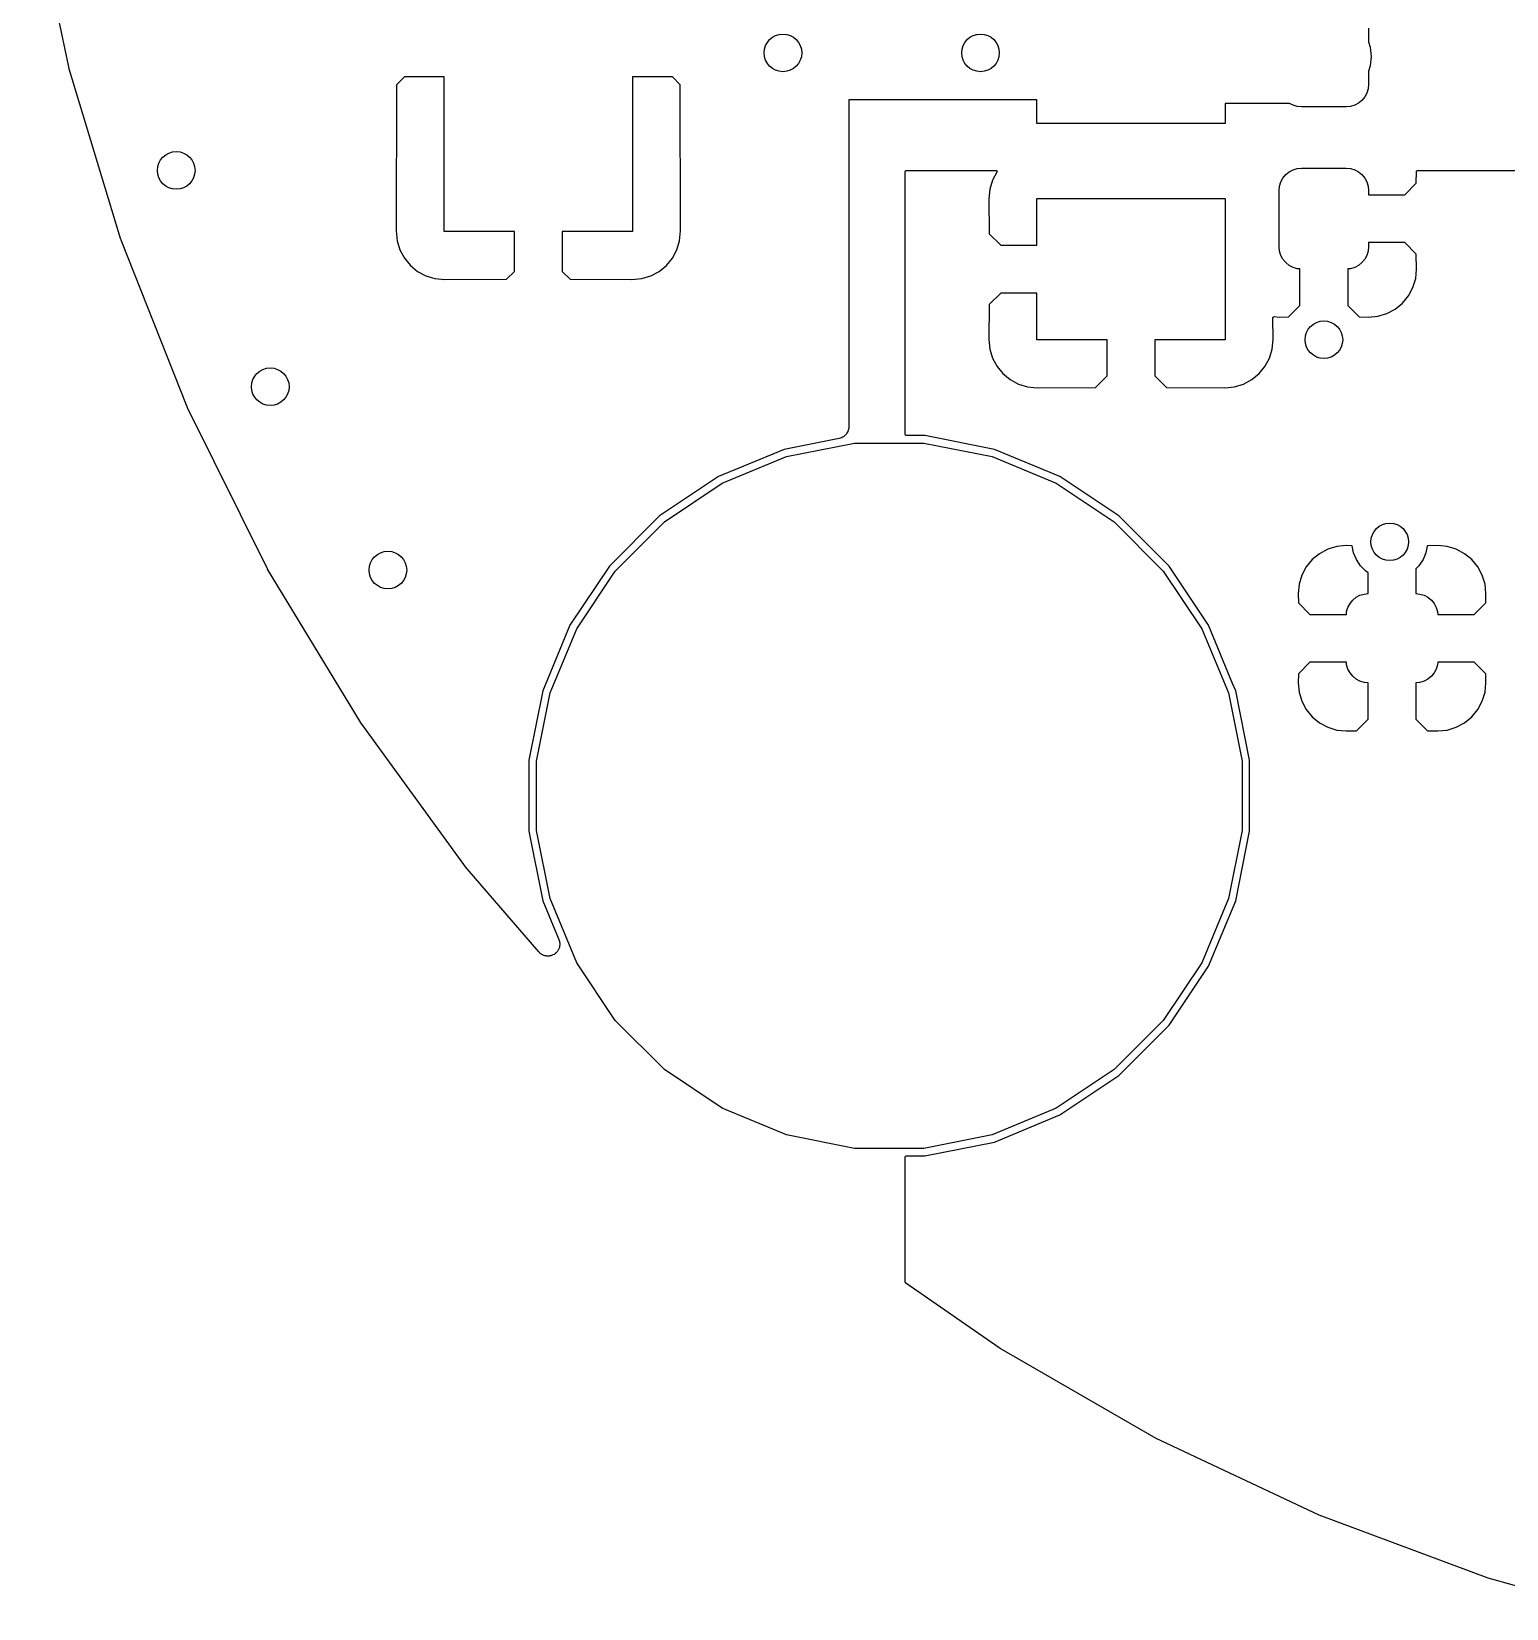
# Model space of a CAD drawing. Extents: x 115.8 to 161.5, y -138.1 to -92.5.
# Drawn here: x 116.11 to 131.79, y -137.34 to -120.57 of the extents above; entities that cross this region are included whole.
import ezdxf

# ---------------------------------------------------------------- set-up
doc = ezdxf.new("R2010")
doc.units = 0
doc.layers.add('BLACK', color=7, linetype='CONTINUOUS')

msp = doc.modelspace()

# ---------------------------------------------------------------- linework, layer by layer
at = {"layer": 'BLACK', "linetype": 'CONTINUOUS'}
for p, q in [((116.508, -120.948), (116.112, -119.085)), ((130.325, -120.537), (130.325, -120.681)), ((130.325, -120.681), (130.343, -120.739)), ((130.343, -120.739), (130.352, -120.837)), ((130.352, -120.837), (130.343, -120.936)), ((116.509, -120.953), (116.508, -120.948)), ((116.51, -120.957), (116.509, -120.953)), ((116.51, -120.959), (116.51, -120.957)), ((117.047, -122.737), (116.51, -120.959)), ((120.076, -121.054), (119.992, -121.138)), ((120.5, -121.054), (120.076, -121.054)), ((120.5, -122.7), (120.5, -121.054)), ((122.5, -121.054), (122.5, -122.7)), ((122.924, -121.054), (122.5, -121.054)), ((123.008, -121.138), (122.924, -121.054)), ((130.343, -120.936), (130.325, -120.994)), ((130.325, -120.994), (130.325, -121.137)), ((119.992, -121.138), (119.989, -122.694)), ((123.011, -122.694), (123.008, -121.138)), ((130.307, -121.228), (130.285, -121.269)), ((130.32, -121.184), (130.307, -121.228)), ((130.325, -121.137), (130.32, -121.184)), ((126.8, -121.3), (124.8, -121.3)), ((124.8, -121.3), (124.8, -124.776)), ((126.8, -121.55), (126.8, -121.3)), ((129.485, -121.337), (128.8, -121.337)), ((128.8, -121.337), (128.8, -121.55)), ((129.522, -121.357), (129.485, -121.337)), ((129.566, -121.37), (129.522, -121.357)), ((129.612, -121.375), (129.566, -121.37)), ((130.088, -121.375), (129.612, -121.375)), ((130.134, -121.37), (130.088, -121.375)), ((130.178, -121.357), (130.134, -121.37)), ((130.219, -121.335), (130.178, -121.357)), ((130.255, -121.305), (130.219, -121.335)), ((130.285, -121.269), (130.255, -121.305)), ((128.8, -121.55), (126.8, -121.55)), ((125.4, -122.06), (125.401, -122.059)), ((125.4, -122.061), (125.4, -122.06)), ((125.4, -122.06), (125.4, -122.06)), ((125.4, -122.06), (125.4, -122.06)), ((125.4, -122.063), (125.4, -122.061)), ((125.4, -124.857), (125.4, -122.063)), ((125.4, -122.063), (125.4, -122.063)), ((125.4, -122.063), (125.4, -122.063)), ((125.401, -122.058), (125.402, -122.057)), ((125.401, -122.059), (125.401, -122.058)), ((125.401, -122.058), (125.401, -122.058)), ((125.401, -122.058), (125.401, -122.058)), ((125.402, -122.056), (125.403, -122.055)), ((125.402, -122.057), (125.402, -122.056)), ((125.402, -122.056), (125.402, -122.056)), ((125.402, -122.056), (125.402, -122.056)), ((125.403, -122.055), (125.404, -122.054)), ((125.404, -122.054), (125.405, -122.053)), ((125.404, -122.054), (125.404, -122.054)), ((125.404, -122.054), (125.404, -122.054)), ((125.405, -122.053), (125.406, -122.052)), ((125.406, -122.052), (125.406, -122.052)), ((125.406, -122.052), (125.406, -122.052)), ((125.406, -122.052), (125.407, -122.052)), ((125.407, -122.052), (125.408, -122.051)), ((125.408, -122.051), (125.408, -122.051)), ((125.408, -122.051), (125.408, -122.051)), ((125.408, -122.051), (125.409, -122.051)), ((125.409, -122.051), (125.41, -122.05)), ((125.41, -122.05), (125.41, -122.05)), ((125.41, -122.05), (125.41, -122.05)), ((125.41, -122.05), (125.412, -122.05)), ((125.412, -122.05), (125.413, -122.05)), ((125.413, -122.05), (126.363, -122.05)), ((126.374, -122.069), (126.328, -122.155)), ((126.363, -122.05), (126.363, -122.05)), ((126.363, -122.05), (126.364, -122.05)), ((126.364, -122.05), (126.365, -122.05)), ((126.365, -122.05), (126.365, -122.05)), ((126.365, -122.05), (126.366, -122.05)), ((126.366, -122.05), (126.366, -122.05)), ((126.366, -122.05), (126.367, -122.051)), ((126.367, -122.051), (126.368, -122.051)), ((126.368, -122.051), (126.368, -122.051)), ((126.368, -122.051), (126.369, -122.051)), ((126.369, -122.051), (126.369, -122.052)), ((126.369, -122.052), (126.37, -122.052)), ((126.37, -122.052), (126.37, -122.052)), ((126.37, -122.052), (126.371, -122.053)), ((126.371, -122.053), (126.371, -122.053)), ((126.371, -122.053), (126.372, -122.053)), ((126.372, -122.053), (126.372, -122.054)), ((126.372, -122.054), (126.373, -122.054)), ((126.373, -122.054), (126.373, -122.055)), ((126.373, -122.055), (126.373, -122.055)), ((126.373, -122.055), (126.374, -122.056)), ((126.374, -122.056), (126.374, -122.056)), ((126.374, -122.056), (126.374, -122.057)), ((126.374, -122.057), (126.375, -122.057)), ((126.375, -122.068), (126.374, -122.069)), ((126.375, -122.057), (126.375, -122.058)), ((126.375, -122.058), (126.375, -122.059)), ((126.375, -122.059), (126.375, -122.059)), ((126.375, -122.059), (126.375, -122.06)), ((126.375, -122.06), (126.376, -122.06)), ((126.376, -122.065), (126.375, -122.066)), ((126.375, -122.066), (126.375, -122.066)), ((126.375, -122.066), (126.375, -122.067)), ((126.375, -122.067), (126.375, -122.068)), ((126.375, -122.068), (126.375, -122.068)), ((126.376, -122.06), (126.376, -122.061)), ((126.376, -122.061), (126.376, -122.061)), ((126.376, -122.061), (126.376, -122.062)), ((126.376, -122.062), (126.376, -122.063)), ((126.376, -122.063), (126.376, -122.063)), ((126.376, -122.063), (126.376, -122.064)), ((126.376, -122.064), (126.376, -122.065)), ((126.376, -122.065), (126.376, -122.065)), ((129.445, -122.095), (129.481, -122.065)), ((129.481, -122.065), (129.522, -122.043)), ((129.522, -122.043), (129.566, -122.03)), ((129.566, -122.03), (129.612, -122.025)), ((129.612, -122.025), (130.088, -122.025)), ((130.088, -122.025), (130.134, -122.03)), ((130.134, -122.03), (130.178, -122.043)), ((130.178, -122.043), (130.219, -122.065)), ((130.219, -122.065), (130.255, -122.095)), ((130.833, -122.186), (130.835, -122.063)), ((130.835, -122.06), (130.836, -122.059)), ((130.835, -122.061), (130.835, -122.06)), ((130.835, -122.06), (130.835, -122.06)), ((130.835, -122.06), (130.835, -122.06)), ((130.835, -122.062), (130.835, -122.061)), ((130.835, -122.063), (130.835, -122.062)), ((130.836, -122.058), (130.837, -122.057)), ((130.836, -122.059), (130.836, -122.058)), ((130.836, -122.058), (130.836, -122.058)), ((130.836, -122.058), (130.836, -122.058)), ((130.837, -122.056), (130.837, -122.055)), ((130.837, -122.055), (130.837, -122.055)), ((130.837, -122.055), (130.838, -122.055)), ((130.837, -122.057), (130.837, -122.056)), ((130.838, -122.055), (130.839, -122.054)), ((130.839, -122.054), (130.839, -122.053)), ((130.839, -122.053), (130.84, -122.053)), ((130.839, -122.054), (130.839, -122.054)), ((130.84, -122.053), (130.841, -122.052)), ((130.841, -122.052), (130.842, -122.051)), ((130.841, -122.052), (130.841, -122.052)), ((130.841, -122.052), (130.841, -122.052)), ((130.842, -122.051), (130.843, -122.051)), ((130.843, -122.051), (130.843, -122.051)), ((130.843, -122.051), (130.843, -122.051)), ((130.843, -122.051), (130.844, -122.051)), ((130.844, -122.051), (130.845, -122.05)), ((130.845, -122.05), (130.845, -122.05)), ((130.845, -122.05), (130.845, -122.05)), ((130.845, -122.05), (130.847, -122.05)), ((130.847, -122.05), (130.848, -122.05)), ((130.848, -122.05), (132.582, -122.05)), ((126.299, -122.25), (126.289, -122.351)), ((126.328, -122.155), (126.299, -122.25)), ((129.375, -122.262), (129.38, -122.216)), ((129.38, -122.216), (129.393, -122.172)), ((129.393, -122.172), (129.415, -122.131)), ((129.415, -122.131), (129.445, -122.095)), ((130.255, -122.095), (130.285, -122.131)), ((130.285, -122.131), (130.307, -122.172)), ((130.307, -122.172), (130.32, -122.216)), ((130.32, -122.216), (130.325, -122.262)), ((130.71, -122.308), (130.833, -122.186)), ((126.289, -122.351), (126.292, -122.723)), ((126.8, -122.846), (126.8, -122.35)), ((126.8, -122.35), (128.8, -122.35)), ((128.8, -122.35), (128.8, -123.85)), ((129.375, -122.862), (129.375, -122.262)), ((130.325, -122.262), (130.325, -122.308)), ((130.325, -122.308), (130.71, -122.308)), ((117.061, -122.783), (117.047, -122.737)), ((119.989, -122.694), (119.999, -122.8)), ((121.246, -122.7), (120.5, -122.7)), ((121.246, -123.124), (121.246, -122.7)), ((122.5, -122.7), (121.754, -122.7)), ((121.754, -122.7), (121.754, -123.124)), ((123.001, -122.8), (123.011, -122.694)), ((126.292, -122.723), (126.415, -122.846)), ((117.063, -122.787), (117.061, -122.783)), ((117.064, -122.791), (117.063, -122.787)), ((117.065, -122.793), (117.064, -122.791)), ((117.766, -124.564), (117.065, -122.793)), ((119.999, -122.8), (120.028, -122.895)), ((120.028, -122.895), (120.076, -122.984)), ((122.924, -122.984), (122.972, -122.895)), ((122.972, -122.895), (123.001, -122.8)), ((126.415, -122.846), (126.8, -122.846)), ((129.38, -122.909), (129.375, -122.862)), ((129.393, -122.953), (129.38, -122.909)), ((130.32, -122.909), (130.307, -122.953)), ((130.325, -122.862), (130.32, -122.909)), ((130.325, -122.816), (130.325, -122.862)), ((130.71, -122.816), (130.325, -122.816)), ((130.833, -122.939), (130.71, -122.816)), ((120.076, -122.984), (120.139, -123.061)), ((120.139, -123.061), (120.216, -123.124)), ((122.784, -123.124), (122.861, -123.061)), ((122.861, -123.061), (122.924, -122.984)), ((129.415, -122.994), (129.393, -122.953)), ((129.445, -123.03), (129.415, -122.994)), ((129.481, -123.06), (129.445, -123.03)), ((129.522, -123.082), (129.481, -123.06)), ((129.566, -123.095), (129.522, -123.082)), ((130.178, -123.082), (130.134, -123.095)), ((130.219, -123.06), (130.178, -123.082)), ((130.255, -123.03), (130.219, -123.06)), ((130.285, -122.994), (130.255, -123.03)), ((130.307, -122.953), (130.285, -122.994)), ((130.836, -123.099), (130.833, -122.939)), ((120.216, -123.124), (120.305, -123.172)), ((120.305, -123.172), (120.4, -123.201)), ((120.4, -123.201), (120.506, -123.211)), ((120.506, -123.211), (121.161, -123.208)), ((121.161, -123.208), (121.246, -123.124)), ((121.754, -123.124), (121.839, -123.208)), ((121.839, -123.208), (122.494, -123.211)), ((122.494, -123.211), (122.6, -123.201)), ((122.6, -123.201), (122.695, -123.172)), ((122.695, -123.172), (122.784, -123.124)), ((129.596, -123.098), (129.566, -123.095)), ((129.596, -123.485), (129.596, -123.098)), ((130.134, -123.095), (130.104, -123.098)), ((130.104, -123.098), (130.104, -123.485)), ((130.797, -123.295), (130.826, -123.2)), ((130.826, -123.2), (130.836, -123.099)), ((126.415, -123.354), (126.292, -123.477)), ((126.8, -123.354), (126.415, -123.354)), ((126.8, -123.85), (126.8, -123.354)), ((130.686, -123.461), (130.749, -123.384)), ((130.749, -123.384), (130.797, -123.295)), ((126.292, -123.477), (126.289, -123.849)), ((129.473, -123.608), (129.596, -123.485)), ((130.104, -123.485), (130.227, -123.608)), ((130.425, -123.601), (130.52, -123.572)), ((130.52, -123.572), (130.609, -123.524)), ((130.609, -123.524), (130.686, -123.461)), ((129.309, -123.615), (129.31, -123.614)), ((129.309, -123.616), (129.309, -123.615)), ((129.309, -123.615), (129.309, -123.615)), ((129.309, -123.617), (129.309, -123.616)), ((129.309, -123.618), (129.309, -123.617)), ((129.309, -123.617), (129.309, -123.617)), ((129.311, -123.849), (129.309, -123.618)), ((129.309, -123.618), (129.309, -123.618)), ((129.31, -123.613), (129.31, -123.612)), ((129.31, -123.612), (129.311, -123.612)), ((129.31, -123.614), (129.31, -123.613)), ((129.31, -123.614), (129.31, -123.614)), ((129.311, -123.611), (129.312, -123.61)), ((129.311, -123.612), (129.311, -123.611)), ((129.311, -123.611), (129.311, -123.611)), ((129.312, -123.61), (129.312, -123.609)), ((129.312, -123.609), (129.313, -123.609)), ((129.312, -123.61), (129.312, -123.61)), ((129.313, -123.609), (129.314, -123.608)), ((129.313, -123.609), (129.313, -123.609)), ((129.314, -123.608), (129.315, -123.607)), ((129.314, -123.608), (129.314, -123.608)), ((129.315, -123.607), (129.315, -123.607)), ((129.315, -123.607), (129.316, -123.607)), ((129.316, -123.607), (129.317, -123.606)), ((129.316, -123.607), (129.316, -123.607)), ((129.317, -123.606), (129.317, -123.606)), ((129.317, -123.606), (129.318, -123.606)), ((129.318, -123.606), (129.319, -123.606)), ((129.319, -123.606), (129.32, -123.605)), ((129.319, -123.606), (129.319, -123.606)), ((129.32, -123.605), (129.32, -123.605)), ((129.32, -123.605), (129.321, -123.605)), ((129.321, -123.605), (129.322, -123.605)), ((129.322, -123.605), (129.322, -123.605)), ((129.322, -123.605), (129.323, -123.605)), ((129.323, -123.605), (129.375, -123.611)), ((129.375, -123.611), (129.473, -123.608)), ((130.227, -123.608), (130.325, -123.611)), ((130.325, -123.611), (130.425, -123.601)), ((126.289, -123.849), (126.299, -123.95)), ((127.546, -123.85), (126.8, -123.85)), ((127.546, -124.235), (127.546, -123.85)), ((128.8, -123.85), (128.054, -123.85)), ((128.054, -123.85), (128.054, -124.235)), ((129.301, -123.95), (129.311, -123.849)), ((126.299, -123.95), (126.328, -124.045)), ((126.328, -124.045), (126.376, -124.134)), ((129.224, -124.134), (129.272, -124.045)), ((129.272, -124.045), (129.301, -123.95)), ((126.376, -124.134), (126.439, -124.211)), ((126.439, -124.211), (126.516, -124.274)), ((127.423, -124.358), (127.546, -124.235)), ((128.054, -124.235), (128.177, -124.358)), ((129.084, -124.274), (129.161, -124.211)), ((129.161, -124.211), (129.224, -124.134)), ((126.516, -124.274), (126.605, -124.322)), ((126.605, -124.322), (126.7, -124.351)), ((126.7, -124.351), (126.801, -124.361)), ((126.801, -124.361), (127.423, -124.358)), ((128.177, -124.358), (128.799, -124.361)), ((128.799, -124.361), (128.9, -124.351)), ((128.9, -124.351), (128.995, -124.322)), ((128.995, -124.322), (129.084, -124.274)), ((117.768, -124.568), (117.766, -124.564)), ((117.769, -124.572), (117.768, -124.568)), ((117.77, -124.574), (117.769, -124.572)), ((118.617, -126.28), (117.77, -124.574)), ((124.698, -124.901), (124.113, -125.017)), ((124.709, -124.897), (124.698, -124.901)), ((124.721, -124.894), (124.709, -124.897)), ((124.732, -124.888), (124.721, -124.894)), ((124.721, -124.894), (124.721, -124.894)), ((124.721, -124.894), (124.721, -124.894)), ((124.743, -124.883), (124.732, -124.888)), ((124.753, -124.874), (124.743, -124.882)), ((124.743, -124.882), (124.743, -124.882)), ((124.743, -124.882), (124.743, -124.883)), ((124.762, -124.867), (124.753, -124.874)), ((124.763, -124.866), (124.762, -124.867)), ((124.762, -124.867), (124.762, -124.867)), ((124.77, -124.857), (124.763, -124.866)), ((124.778, -124.848), (124.77, -124.857)), ((124.784, -124.837), (124.778, -124.847)), ((124.778, -124.847), (124.778, -124.848)), ((124.778, -124.848), (124.778, -124.848)), ((124.79, -124.826), (124.784, -124.837)), ((124.794, -124.814), (124.79, -124.825)), ((124.79, -124.825), (124.79, -124.826)), ((124.79, -124.826), (124.79, -124.826)), ((124.797, -124.803), (124.794, -124.814)), ((124.799, -124.79), (124.797, -124.802)), ((124.797, -124.802), (124.797, -124.802)), ((124.797, -124.802), (124.797, -124.803)), ((124.8, -124.778), (124.799, -124.79)), ((124.8, -124.776), (124.8, -124.777)), ((124.8, -124.777), (124.8, -124.777)), ((124.8, -124.777), (124.8, -124.777)), ((124.8, -124.777), (124.8, -124.778)), ((125.4, -124.858), (125.4, -124.857)), ((125.4, -124.86), (125.4, -124.858)), ((125.401, -124.861), (125.4, -124.86)), ((125.4, -124.86), (125.4, -124.86)), ((125.4, -124.86), (125.4, -124.86)), ((125.401, -124.862), (125.401, -124.861)), ((125.402, -124.863), (125.401, -124.862)), ((125.401, -124.862), (125.401, -124.862)), ((125.401, -124.862), (125.401, -124.862)), ((125.402, -124.864), (125.402, -124.863)), ((125.403, -124.865), (125.402, -124.864)), ((125.402, -124.864), (125.402, -124.864)), ((125.402, -124.864), (125.402, -124.864)), ((125.404, -124.866), (125.403, -124.865)), ((125.405, -124.867), (125.404, -124.866)), ((125.404, -124.866), (125.404, -124.866)), ((125.404, -124.866), (125.404, -124.866)), ((125.406, -124.868), (125.405, -124.867)), ((125.407, -124.868), (125.406, -124.868)), ((125.406, -124.868), (125.406, -124.868)), ((125.406, -124.868), (125.406, -124.868)), ((125.408, -124.869), (125.407, -124.868)), ((125.409, -124.869), (125.408, -124.869)), ((125.408, -124.869), (125.408, -124.869)), ((125.408, -124.869), (125.408, -124.869)), ((125.41, -124.87), (125.409, -124.869)), ((125.411, -124.87), (125.41, -124.87)), ((125.41, -124.87), (125.41, -124.87)), ((125.41, -124.87), (125.41, -124.87)), ((125.413, -124.87), (125.411, -124.87)), ((125.607, -124.87), (125.413, -124.87)), ((125.413, -124.87), (125.413, -124.87)), ((125.413, -124.87), (125.413, -124.87)), ((126.347, -125.017), (125.607, -124.87)), ((124.113, -125.017), (123.416, -125.306)), ((123.454, -125.377), (124.136, -125.094)), ((124.136, -125.094), (124.861, -124.95)), ((124.861, -124.95), (125.599, -124.95)), ((125.599, -124.95), (126.324, -125.094)), ((126.324, -125.094), (127.006, -125.377)), ((127.044, -125.306), (126.347, -125.017)), ((123.416, -125.306), (122.788, -125.725)), ((122.839, -125.787), (123.454, -125.377)), ((127.006, -125.377), (127.62, -125.787)), ((127.671, -125.725), (127.044, -125.306)), ((122.788, -125.725), (122.255, -126.259)), ((128.205, -126.259), (127.671, -125.725)), ((122.317, -126.31), (122.839, -125.787)), ((127.62, -125.787), (128.143, -126.31)), ((129.892, -126.078), (129.804, -126.126)), ((129.988, -126.049), (129.892, -126.078)), ((130.088, -126.039), (129.988, -126.049)), ((130.15, -126.041), (130.088, -126.039)), ((130.165, -126.117), (130.15, -126.041)), ((130.949, -126.045), (130.935, -126.117)), ((130.952, -126.042), (130.949, -126.045)), ((131.062, -126.039), (130.952, -126.042)), ((131.162, -126.049), (131.062, -126.039)), ((131.258, -126.078), (131.162, -126.049)), ((131.346, -126.126), (131.258, -126.078)), ((122.255, -126.259), (121.836, -126.886)), ((128.404, -126.557), (128.205, -126.259)), ((129.663, -126.266), (129.616, -126.355)), ((129.727, -126.189), (129.663, -126.266)), ((129.804, -126.126), (129.727, -126.189)), ((130.196, -126.189), (130.165, -126.117)), ((130.239, -126.255), (130.196, -126.189)), ((130.295, -126.311), (130.239, -126.255)), ((130.861, -126.255), (130.829, -126.287)), ((130.904, -126.189), (130.861, -126.255)), ((130.935, -126.117), (130.904, -126.189)), ((131.423, -126.189), (131.346, -126.126)), ((131.487, -126.266), (131.423, -126.189)), ((131.534, -126.355), (131.487, -126.266)), ((118.62, -126.284), (118.617, -126.28)), ((118.622, -126.288), (118.62, -126.284)), ((118.622, -126.289), (118.622, -126.288)), ((119.609, -127.919), (118.622, -126.289)), ((121.907, -126.924), (122.317, -126.31)), ((128.143, -126.31), (128.553, -126.924)), ((129.616, -126.355), (129.587, -126.45)), ((130.321, -126.328), (130.295, -126.311)), ((130.321, -126.55), (130.321, -126.328)), ((130.829, -126.287), (130.829, -126.55)), ((131.563, -126.45), (131.534, -126.355)), ((128.624, -126.886), (128.404, -126.557)), ((128.404, -126.557), (128.404, -126.557)), ((129.587, -126.45), (129.577, -126.55)), ((129.577, -126.55), (129.579, -126.648)), ((130.157, -126.62), (130.193, -126.59)), ((130.193, -126.59), (130.234, -126.568)), ((130.234, -126.568), (130.279, -126.555)), ((130.279, -126.555), (130.321, -126.55)), ((130.829, -126.55), (130.871, -126.555)), ((130.871, -126.555), (130.916, -126.568)), ((130.916, -126.568), (130.957, -126.59)), ((130.957, -126.59), (130.993, -126.62)), ((131.573, -126.55), (131.563, -126.45)), ((131.571, -126.648), (131.573, -126.55)), ((129.579, -126.648), (129.702, -126.771)), ((129.702, -126.771), (130.089, -126.771)), ((130.089, -126.771), (130.092, -126.741)), ((130.092, -126.741), (130.106, -126.697)), ((130.106, -126.697), (130.128, -126.656)), ((130.128, -126.656), (130.157, -126.62)), ((130.993, -126.62), (131.022, -126.656)), ((131.022, -126.656), (131.044, -126.697)), ((131.044, -126.697), (131.058, -126.741)), ((131.058, -126.741), (131.061, -126.771)), ((131.061, -126.771), (131.448, -126.771)), ((131.448, -126.771), (131.571, -126.648)), ((121.836, -126.886), (121.547, -127.583)), ((121.624, -127.606), (121.907, -126.924)), ((128.553, -126.924), (128.836, -127.606)), ((128.88, -127.505), (128.624, -126.886)), ((129.702, -127.279), (129.579, -127.402)), ((130.089, -127.279), (129.702, -127.279)), ((130.092, -127.309), (130.089, -127.279)), ((131.061, -127.279), (131.058, -127.309)), ((131.448, -127.279), (131.061, -127.279)), ((131.571, -127.402), (131.448, -127.279)), ((129.579, -127.402), (129.577, -127.5)), ((130.106, -127.353), (130.092, -127.309)), ((130.128, -127.394), (130.106, -127.353)), ((130.157, -127.43), (130.128, -127.394)), ((130.193, -127.46), (130.157, -127.43)), ((130.993, -127.43), (130.957, -127.46)), ((131.022, -127.394), (130.993, -127.43)), ((131.044, -127.353), (131.022, -127.394)), ((131.058, -127.309), (131.044, -127.353)), ((131.573, -127.5), (131.571, -127.402)), ((121.547, -127.583), (121.4, -128.323)), ((121.48, -128.331), (121.624, -127.606)), ((128.836, -127.606), (128.98, -128.331)), ((128.913, -127.583), (128.88, -127.505)), ((128.88, -127.505), (128.88, -127.505)), ((129.06, -128.323), (128.913, -127.583)), ((129.577, -127.5), (129.587, -127.6)), ((129.587, -127.6), (129.616, -127.695)), ((130.234, -127.482), (130.193, -127.46)), ((130.279, -127.495), (130.234, -127.482)), ((130.321, -127.5), (130.279, -127.495)), ((130.321, -127.885), (130.321, -127.5)), ((130.871, -127.495), (130.829, -127.5)), ((130.829, -127.5), (130.829, -127.885)), ((130.916, -127.482), (130.871, -127.495)), ((130.957, -127.46), (130.916, -127.482)), ((131.534, -127.695), (131.563, -127.6)), ((131.563, -127.6), (131.573, -127.5)), ((129.616, -127.695), (129.663, -127.784)), ((129.663, -127.784), (129.727, -127.861)), ((131.423, -127.861), (131.487, -127.784)), ((131.487, -127.784), (131.534, -127.695)), ((119.612, -127.923), (119.609, -127.919)), ((119.614, -127.927), (119.612, -127.923)), ((119.615, -127.928), (119.614, -127.927)), ((120.735, -129.469), (119.615, -127.928)), ((129.727, -127.861), (129.804, -127.924)), ((129.804, -127.924), (129.892, -127.972)), ((130.198, -128.008), (130.321, -127.885)), ((130.829, -127.885), (130.952, -128.008)), ((131.258, -127.972), (131.346, -127.924)), ((131.346, -127.924), (131.423, -127.861)), ((129.892, -127.972), (129.988, -128.001)), ((129.988, -128.001), (130.088, -128.011)), ((130.088, -128.011), (130.198, -128.008)), ((130.952, -128.008), (131.062, -128.011)), ((131.062, -128.011), (131.162, -128.001)), ((131.162, -128.001), (131.258, -127.972)), ((121.4, -128.323), (121.4, -129.077)), ((121.48, -129.069), (121.48, -128.331)), ((128.98, -128.331), (128.98, -129.069)), ((129.06, -129.077), (129.06, -128.323)), ((121.4, -129.077), (121.547, -129.817)), ((121.624, -129.794), (121.48, -129.069)), ((128.98, -129.069), (128.836, -129.794)), ((128.913, -129.817), (129.06, -129.077)), ((120.738, -129.473), (120.735, -129.469)), ((120.741, -129.476), (120.738, -129.473)), ((120.742, -129.478), (120.741, -129.476)), ((121.505, -130.361), (120.742, -129.478)), ((121.907, -130.476), (121.624, -129.794)), ((128.836, -129.794), (128.553, -130.476)), ((121.547, -129.817), (121.718, -130.23)), ((128.624, -130.514), (128.913, -129.817)), ((121.718, -130.23), (121.719, -130.231)), ((121.719, -130.231), (121.72, -130.236)), ((121.72, -130.236), (121.722, -130.24)), ((121.722, -130.24), (121.723, -130.248)), ((121.723, -130.248), (121.726, -130.255)), ((121.726, -130.297), (121.725, -130.305)), ((121.726, -130.255), (121.726, -130.26)), ((121.726, -130.26), (121.727, -130.264)), ((121.727, -130.289), (121.726, -130.297)), ((121.727, -130.264), (121.727, -130.272)), ((121.727, -130.272), (121.728, -130.28)), ((121.728, -130.28), (121.727, -130.284)), ((121.727, -130.284), (121.727, -130.289)), ((121.508, -130.365), (121.505, -130.361)), ((121.511, -130.368), (121.508, -130.365)), ((121.517, -130.373), (121.511, -130.368)), ((121.523, -130.378), (121.517, -130.373)), ((121.526, -130.381), (121.523, -130.378)), ((121.53, -130.384), (121.526, -130.381)), ((121.537, -130.388), (121.53, -130.384)), ((121.543, -130.392), (121.537, -130.388)), ((121.548, -130.393), (121.543, -130.392)), ((121.552, -130.396), (121.548, -130.393)), ((121.559, -130.398), (121.552, -130.396)), ((121.567, -130.401), (121.559, -130.398)), ((121.571, -130.402), (121.567, -130.401)), ((121.575, -130.403), (121.571, -130.402)), ((121.583, -130.404), (121.575, -130.403)), ((121.591, -130.405), (121.583, -130.404)), ((121.596, -130.405), (121.591, -130.405)), ((121.6, -130.405), (121.596, -130.405)), ((121.608, -130.405), (121.6, -130.405)), ((121.616, -130.405), (121.608, -130.405)), ((121.62, -130.404), (121.616, -130.405)), ((121.625, -130.403), (121.62, -130.404)), ((121.632, -130.401), (121.625, -130.403)), ((121.64, -130.399), (121.632, -130.401)), ((121.644, -130.397), (121.64, -130.399)), ((121.648, -130.396), (121.644, -130.397)), ((121.655, -130.392), (121.648, -130.396)), ((121.663, -130.389), (121.655, -130.392)), ((121.666, -130.387), (121.663, -130.389)), ((121.67, -130.385), (121.666, -130.387)), ((121.677, -130.38), (121.67, -130.385)), ((121.683, -130.375), (121.677, -130.38)), ((121.686, -130.372), (121.683, -130.375)), ((121.69, -130.369), (121.686, -130.372)), ((121.695, -130.363), (121.69, -130.369)), ((121.7, -130.357), (121.695, -130.363)), ((121.703, -130.353), (121.7, -130.357)), ((121.706, -130.35), (121.703, -130.353)), ((121.709, -130.343), (121.706, -130.35)), ((121.714, -130.336), (121.709, -130.343)), ((121.715, -130.332), (121.714, -130.336)), ((121.718, -130.328), (121.715, -130.332)), ((121.72, -130.321), (121.718, -130.328)), ((121.723, -130.313), (121.72, -130.321)), ((121.724, -130.309), (121.723, -130.313)), ((121.725, -130.305), (121.724, -130.309)), ((122.317, -131.09), (121.907, -130.476)), ((128.553, -130.476), (128.143, -131.09)), ((128.205, -131.141), (128.624, -130.514)), ((122.839, -131.613), (122.317, -131.09)), ((128.143, -131.09), (127.62, -131.613)), ((127.671, -131.675), (128.205, -131.141)), ((123.454, -132.023), (122.839, -131.613)), ((127.62, -131.613), (127.006, -132.023)), ((127.044, -132.094), (127.671, -131.675)), ((124.136, -132.306), (123.454, -132.023)), ((127.006, -132.023), (126.324, -132.306)), ((126.347, -132.383), (127.044, -132.094)), ((124.861, -132.45), (124.136, -132.306)), ((126.324, -132.306), (125.599, -132.45)), ((125.599, -132.45), (124.861, -132.45)), ((125.607, -132.53), (126.347, -132.383)), ((125.4, -132.54), (125.401, -132.539)), ((125.4, -132.541), (125.4, -132.54)), ((125.4, -132.54), (125.4, -132.54)), ((125.4, -132.54), (125.4, -132.54)), ((125.4, -132.543), (125.4, -132.541)), ((125.4, -133.871), (125.4, -132.543)), ((125.4, -132.543), (125.4, -132.543)), ((125.4, -132.543), (125.4, -132.543)), ((125.401, -132.538), (125.402, -132.537)), ((125.401, -132.539), (125.401, -132.538)), ((125.401, -132.538), (125.401, -132.538)), ((125.401, -132.538), (125.401, -132.538)), ((125.402, -132.536), (125.403, -132.535)), ((125.402, -132.537), (125.402, -132.536)), ((125.402, -132.536), (125.402, -132.536)), ((125.402, -132.536), (125.402, -132.536)), ((125.403, -132.535), (125.404, -132.534)), ((125.404, -132.534), (125.405, -132.533)), ((125.404, -132.534), (125.404, -132.534)), ((125.404, -132.534), (125.404, -132.534)), ((125.405, -132.533), (125.406, -132.532)), ((125.406, -132.532), (125.406, -132.532)), ((125.406, -132.532), (125.406, -132.532)), ((125.406, -132.532), (125.407, -132.532)), ((125.407, -132.532), (125.408, -132.531)), ((125.408, -132.531), (125.408, -132.531)), ((125.408, -132.531), (125.408, -132.531)), ((125.408, -132.531), (125.409, -132.531)), ((125.409, -132.531), (125.41, -132.53)), ((125.41, -132.53), (125.41, -132.53)), ((125.41, -132.53), (125.41, -132.53)), ((125.41, -132.53), (125.412, -132.53)), ((125.412, -132.53), (125.413, -132.53)), ((125.413, -132.53), (125.607, -132.53)), ((125.4, -133.872), (125.4, -133.871)), ((125.4, -133.873), (125.4, -133.872)), ((125.4, -133.874), (125.4, -133.873)), ((125.401, -133.875), (125.4, -133.874)), ((125.4, -133.874), (125.4, -133.874)), ((125.401, -133.876), (125.401, -133.875)), ((125.401, -133.877), (125.401, -133.876)), ((125.401, -133.876), (125.401, -133.876)), ((125.401, -133.876), (125.401, -133.876)), ((125.402, -133.878), (125.401, -133.877)), ((125.403, -133.879), (125.402, -133.878)), ((125.402, -133.878), (125.402, -133.878)), ((125.402, -133.878), (125.402, -133.878)), ((125.403, -133.88), (125.403, -133.879)), ((125.404, -133.88), (125.403, -133.88)), ((125.405, -133.881), (125.404, -133.88)), ((125.404, -133.88), (125.404, -133.88)), ((125.405, -133.882), (125.405, -133.881)), ((126.408, -134.578), (125.405, -133.882)), ((125.405, -133.882), (125.405, -133.882)), ((126.408, -134.579), (126.408, -134.578)), ((126.409, -134.579), (126.408, -134.579)), ((126.408, -134.579), (126.408, -134.579)), ((128.067, -135.536), (126.409, -134.579)), ((128.068, -135.537), (128.067, -135.536)), ((128.067, -135.536), (128.067, -135.536)), ((129.8, -136.352), (128.068, -135.537)), ((128.068, -135.537), (128.068, -135.537)), ((129.801, -136.352), (129.8, -136.352)), ((131.596, -137.02), (129.801, -136.352)), ((129.801, -136.352), (129.801, -136.352)), ((129.801, -136.352), (129.801, -136.352)), ((131.597, -137.02), (131.596, -137.02)), ((131.596, -137.02), (131.596, -137.02)), ((132.752, -137.343), (131.597, -137.02)), ((131.597, -137.02), (131.597, -137.02))]:
    msp.add_line(p, q, dxfattribs=at)
at = {"layer": 'BLACK'}
for centre in [(124.1, -120.8), (126.2, -120.8), (117.65, -122.05), (129.85, -123.85), (118.65, -124.35), (130.55, -126), (119.9, -126.3)]:
    msp.add_circle(centre, 0.2, dxfattribs=at)

doc.saveas('drawing.dxf')
